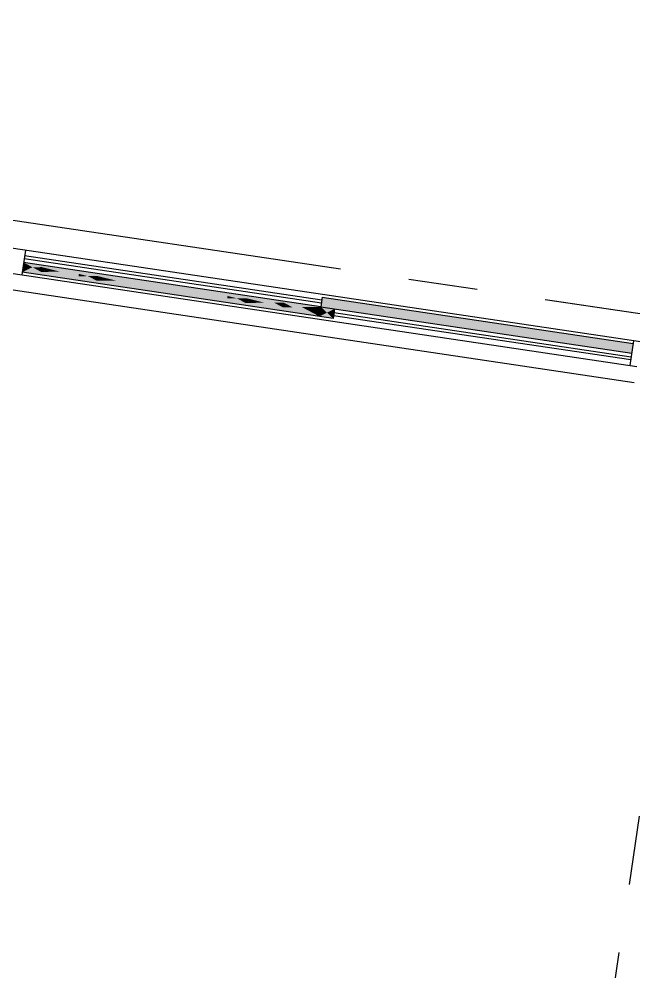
# Model space of a CAD drawing. Header units: millimetres. Extents: x 338 to 506, y 179 to 335.
# Drawn here: x 421.364 to 423.591, y 263.579 to 267.03 of the extents above; entities that cross this region are included whole.
import ezdxf

# ---------------------------------------------------------------- set-up
doc = ezdxf.new("R2010")
doc.units = ezdxf.units.MM
doc.linetypes.add('CENTER', pattern=[2, 1.25, -0.25, 0.25, -0.25])
doc.linetypes.add('DASHED2', pattern=[0.375, 0.25, -0.125])
for name, color, linetype in [('CUBIERTA', 254, 'Continuous'), ('EJES-COLUMNAS', 3, 'CENTER'), ('EJES_DE_COLUMNA', 255, 'DASHED2'), ('MUROS', 32, 'Continuous'), ('REJAS', 151, 'Continuous'), ('VENTANAS', 144, 'Continuous')]:
    doc.layers.add(name, color=color, linetype=linetype)

# ---------------------------------------------------------------- blocks, each defined once
blk = doc.blocks.new('*U124')
at = {"layer": 'REJAS', "color": 18, "linetype": 'Continuous', "extrusion": (0, 0, -1)}
for points in [[(-2929.0102, 1956.8635), (-2928.9927, 1956.3191), (-2928.9927, 1957.4078)], [(-2929.0042, 1957.3908), (-2928.9927, 1957.4078), (-2929.012, 1957.3965)], [(-2928.9927, 1957.4078), (-2929.0102, 1957.4078), (-2929.012, 1957.3965)], [(-2929.0157, 1957.3738), (-2929.0036, 1957.3398), (-2928.9927, 1957.4078)], [(-2929.0146, 1957.2717), (-2929.0014, 1957.1356), (-2928.9927, 1957.4078)], [(-2929.0157, 1957.3738), (-2929.0042, 1957.3908), (-2929.012, 1957.3965)], [(-2929.0102, 1956.8635), (-2929.0277, 1957.4078), (-2929.0277, 1956.3191)], [(-2929.0102, 1957.4078), (-2929.0277, 1957.4078), (-2929.012, 1957.3965)], [(-2929.0277, 1957.4078), (-2929.0217, 1957.3908), (-2929.012, 1957.3965)], [(-2929.012, 1957.3965), (-2929.0217, 1957.3908), (-2929.0157, 1957.3738)], [(-2929.0146, 1957.2717), (-2929.0277, 1957.4078), (-2929.0189, 1957.1356)], [(-2929.0157, 1957.3738), (-2929.0277, 1957.4078), (-2929.0211, 1957.3398)], [(-2929.0066, 1957.3483), (-2929.0097, 1957.3568), (-2929.0115, 1957.3455)], [(-2929.0097, 1957.3568), (-2929.0157, 1957.3738), (-2929.0211, 1957.3398)], [(-2929.0097, 1957.3568), (-2929.0154, 1957.3483), (-2929.0115, 1957.3455)], [(-2929.0036, 1957.3398), (-2929.0066, 1957.3483), (-2929.0115, 1957.3455)], [(-2929.0115, 1957.3455), (-2929.0124, 1957.3398), (-2929.0036, 1957.3398)], [(-2929.0091, 1957.3058), (-2929.0036, 1957.3398), (-2929.0151, 1957.3228)], [(-2929.0124, 1957.3398), (-2929.0133, 1957.3341), (-2929.0036, 1957.3398)], [(-2929.0036, 1957.3398), (-2929.0133, 1957.3341), (-2929.0094, 1957.3313)], [(-2929.0091, 1957.3058), (-2929.0151, 1957.3228), (-2929.0179, 1957.3058)], [(-2929.0133, 1957.3341), (-2929.0151, 1957.3228), (-2929.0094, 1957.3313)], [(-2929.0154, 1957.3483), (-2929.0211, 1957.3398), (-2929.0115, 1957.3455)], [(-2929.0211, 1957.3398), (-2929.0124, 1957.3398), (-2929.0115, 1957.3455)], [(-2929.0211, 1957.3398), (-2929.0133, 1957.3341), (-2929.0124, 1957.3398)], [(-2929.0181, 1957.3313), (-2929.0133, 1957.3341), (-2929.0211, 1957.3398)], [(-2929.0151, 1957.3228), (-2929.0133, 1957.3341), (-2929.0181, 1957.3313)], [(-2929.0151, 1957.3228), (-2929.0211, 1957.3398), (-2929.0179, 1957.3058)], [(-2929.0179, 1957.3058), (-2929.0146, 1957.2717), (-2929.0091, 1957.3058)], [(-2929.0146, 1957.2717), (-2929.0168, 1957.2037), (-2929.008, 1957.2037)], [(-2929.008, 1957.2037), (-2929.0135, 1957.1697), (-2929.0014, 1957.1356)], [(-2929.008, 1957.2037), (-2929.0168, 1957.2037), (-2929.0135, 1957.1697)], [(-2929.0135, 1957.1697), (-2929.0168, 1957.2037), (-2929.0189, 1957.1356)], [(-2929.0075, 1957.1527), (-2929.0093, 1957.1413), (-2929.0045, 1957.1442)], [(-2929.0105, 1957.1612), (-2929.0133, 1957.1527), (-2929.0075, 1957.1527)], [(-2929.0075, 1957.1527), (-2929.0133, 1957.1527), (-2929.0132, 1957.1442)], [(-2929.0093, 1957.1413), (-2929.0075, 1957.1527), (-2929.0132, 1957.1442)], [(-2929.0135, 1957.1697), (-2929.0133, 1957.1527), (-2929.0105, 1957.1612)], [(-2929.0132, 1957.1442), (-2929.0133, 1957.1527), (-2929.0189, 1957.1356)], [(-2929.0133, 1957.1527), (-2929.0135, 1957.1697), (-2929.0162, 1957.1527)], [(-2929.0189, 1957.1356), (-2929.0133, 1957.1527), (-2929.0162, 1957.1527)], [(-2929.0045, 1957.1442), (-2929.0093, 1957.1413), (-2929.0014, 1957.1356)], [(-2929.0014, 1957.1356), (-2929.0093, 1957.1413), (-2929.0102, 1957.1356)], [(-2929.0058, 1956.9996), (-2929.0014, 1957.1356), (-2929.0124, 1957.0676)], [(-2929.0069, 1957.1016), (-2929.0014, 1957.1356), (-2929.0129, 1957.1186)], [(-2929.0102, 1957.1356), (-2929.0111, 1957.13), (-2929.0014, 1957.1356)], [(-2929.0014, 1957.1356), (-2929.0111, 1957.13), (-2929.0072, 1957.1271)], [(-2929.0069, 1957.1016), (-2929.0129, 1957.1186), (-2929.0157, 1957.1016)], [(-2929.0111, 1957.13), (-2929.0129, 1957.1186), (-2929.0072, 1957.1271)], [(-2929.0141, 1957.1385), (-2929.0093, 1957.1413), (-2929.0132, 1957.1442)], [(-2929.0141, 1957.1385), (-2929.0102, 1957.1356), (-2929.0093, 1957.1413)], [(-2929.0189, 1957.1356), (-2929.0102, 1957.1356), (-2929.0141, 1957.1385)], [(-2929.0189, 1957.1356), (-2929.0111, 1957.13), (-2929.0102, 1957.1356)], [(-2929.0159, 1957.1271), (-2929.0111, 1957.13), (-2929.0189, 1957.1356)], [(-2929.0129, 1957.1186), (-2929.0111, 1957.13), (-2929.0159, 1957.1271)], [(-2929.0124, 1957.0676), (-2929.0189, 1957.1356), (-2929.0146, 1956.9996)], [(-2929.0129, 1957.1186), (-2929.0189, 1957.1356), (-2929.0157, 1957.1016)], [(-2929.0141, 1957.1385), (-2929.0132, 1957.1442), (-2929.0189, 1957.1356)], [(-2929.0124, 1957.0676), (-2929.0069, 1957.1016), (-2929.0157, 1957.1016)], [(-2929.0058, 1956.9996), (-2929.0124, 1957.0676), (-2929.0146, 1956.9996)], [(-2929.0146, 1956.9996), (-2929.0102, 1956.8635), (-2929.0058, 1956.9996)], [(-2929.0146, 1956.7274), (-2929.0014, 1956.5913), (-2929.0102, 1956.8635)], [(-2929.0168, 1956.6593), (-2929.008, 1956.6593), (-2929.0146, 1956.7274)], [(-2929.0135, 1956.6253), (-2929.0014, 1956.5913), (-2929.008, 1956.6593)], [(-2929.008, 1956.6593), (-2929.0168, 1956.6593), (-2929.0135, 1956.6253)], [(-2929.0135, 1956.6253), (-2929.0168, 1956.6593), (-2929.0189, 1956.5913)], [(-2929.0045, 1956.5998), (-2929.0093, 1956.5969), (-2929.0014, 1956.5913)], [(-2929.0014, 1956.5913), (-2929.0093, 1956.5969), (-2929.0102, 1956.5913)], [(-2929.0075, 1956.6083), (-2929.0093, 1956.5969), (-2929.0045, 1956.5998)], [(-2929.0105, 1956.6168), (-2929.0133, 1956.6083), (-2929.0075, 1956.6083)], [(-2929.0075, 1956.6083), (-2929.0133, 1956.6083), (-2929.0132, 1956.5998)], [(-2929.0093, 1956.5969), (-2929.0075, 1956.6083), (-2929.0132, 1956.5998)], [(-2929.0141, 1956.5941), (-2929.0093, 1956.5969), (-2929.0132, 1956.5998)], [(-2929.0141, 1956.5941), (-2929.0102, 1956.5913), (-2929.0093, 1956.5969)], [(-2929.0135, 1956.6253), (-2929.0133, 1956.6083), (-2929.0105, 1956.6168)], [(-2929.0132, 1956.5998), (-2929.0133, 1956.6083), (-2929.0189, 1956.5913)], [(-2929.0141, 1956.5941), (-2929.0132, 1956.5998), (-2929.0189, 1956.5913)], [(-2929.0133, 1956.6083), (-2929.0135, 1956.6253), (-2929.0162, 1956.6083)], [(-2929.0189, 1956.5913), (-2929.0133, 1956.6083), (-2929.0162, 1956.6083)], [(-2929.0058, 1956.4552), (-2928.9927, 1956.3191), (-2929.0014, 1956.5913)], [(-2929.0069, 1956.5572), (-2929.0014, 1956.5913), (-2929.0129, 1956.5743)], [(-2929.0102, 1956.5913), (-2929.0111, 1956.5856), (-2929.0014, 1956.5913)], [(-2929.0014, 1956.5913), (-2929.0111, 1956.5856), (-2929.0072, 1956.5828)], [(-2929.0124, 1956.5232), (-2929.0058, 1956.4552), (-2929.0014, 1956.5913)], [(-2929.0069, 1956.5572), (-2929.0129, 1956.5743), (-2929.0157, 1956.5572)], [(-2929.0111, 1956.5856), (-2929.0129, 1956.5743), (-2929.0072, 1956.5828)], [(-2929.0189, 1956.5913), (-2929.0102, 1956.5913), (-2929.0141, 1956.5941)], [(-2929.0189, 1956.5913), (-2929.0111, 1956.5856), (-2929.0102, 1956.5913)], [(-2929.0159, 1956.5828), (-2929.0111, 1956.5856), (-2929.0189, 1956.5913)], [(-2929.0129, 1956.5743), (-2929.0111, 1956.5856), (-2929.0159, 1956.5828)], [(-2929.0189, 1956.5913), (-2929.0233, 1956.4552), (-2929.0124, 1956.5232)], [(-2929.0129, 1956.5743), (-2929.0189, 1956.5913), (-2929.0157, 1956.5572)], [(-2929.0157, 1956.5572), (-2929.0124, 1956.5232), (-2929.0069, 1956.5572)], [(-2929.0124, 1956.5232), (-2929.0179, 1956.4892), (-2929.0058, 1956.4552)], [(-2929.0058, 1956.4552), (-2929.0088, 1956.4637), (-2929.0137, 1956.4609)], [(-2929.0146, 1956.4552), (-2929.0058, 1956.4552), (-2929.0137, 1956.4609)], [(-2929.0137, 1956.4609), (-2929.0088, 1956.4637), (-2929.0118, 1956.4722)], [(-2929.0118, 1956.4722), (-2929.0179, 1956.4892), (-2929.0233, 1956.4552)], [(-2929.0118, 1956.4722), (-2929.0176, 1956.4637), (-2929.0137, 1956.4609)], [(-2929.0176, 1956.4637), (-2929.0233, 1956.4552), (-2929.0137, 1956.4609)], [(-2929.0233, 1956.4552), (-2929.0146, 1956.4552), (-2929.0137, 1956.4609)], [(-2929.0168, 1956.3871), (-2928.9927, 1956.3191), (-2929.0058, 1956.4552)], [(-2929.0113, 1956.4212), (-2929.0058, 1956.4552), (-2929.0173, 1956.4382)], [(-2929.0116, 1956.4467), (-2929.0058, 1956.4552), (-2929.0155, 1956.4495)], [(-2929.0058, 1956.4552), (-2929.0146, 1956.4552), (-2929.0155, 1956.4495)], [(-2929.0113, 1956.4212), (-2929.0233, 1956.4552), (-2929.0168, 1956.3871)], [(-2929.0173, 1956.4382), (-2929.0116, 1956.4467), (-2929.0155, 1956.4495)], [(-2929.0146, 1956.4552), (-2929.0233, 1956.4552), (-2929.0155, 1956.4495)], [(-2929.0233, 1956.4552), (-2929.0203, 1956.4467), (-2929.0155, 1956.4495)], [(-2929.0155, 1956.4495), (-2929.0203, 1956.4467), (-2929.0173, 1956.4382)], [(-2929.0168, 1956.3871), (-2929.0233, 1956.4552), (-2929.0277, 1956.3191)], [(-2929.0047, 1956.3531), (-2929.0084, 1956.3304), (-2928.9987, 1956.3361)], [(-2929.0107, 1956.3701), (-2929.0164, 1956.3531), (-2929.0047, 1956.3531)], [(-2929.0047, 1956.3531), (-2929.0164, 1956.3531), (-2929.0162, 1956.3361)], [(-2929.0084, 1956.3304), (-2929.0047, 1956.3531), (-2929.0162, 1956.3361)], [(-2929.0168, 1956.3871), (-2929.0164, 1956.3531), (-2929.0107, 1956.3701)], [(-2929.0162, 1956.3361), (-2929.0164, 1956.3531), (-2929.0277, 1956.3191)], [(-2929.0164, 1956.3531), (-2929.0168, 1956.3871), (-2929.0222, 1956.3531)], [(-2929.0277, 1956.3191), (-2929.0164, 1956.3531), (-2929.0222, 1956.3531)], [(-2928.9987, 1956.3361), (-2929.0084, 1956.3304), (-2928.9927, 1956.3191)], [(-2928.9927, 1956.3191), (-2929.0084, 1956.3304), (-2929.0102, 1956.3191)], [(-2929.0102, 1956.2941), (-2928.9927, 1956.2691), (-2928.9927, 1956.3191)], [(-2929.0014, 1956.3066), (-2928.9927, 1956.3191), (-2929.0102, 1956.3108)], [(-2928.9927, 1956.3191), (-2929.0102, 1956.3191), (-2929.0102, 1956.3108)], [(-2929.018, 1956.3248), (-2929.0084, 1956.3304), (-2929.0162, 1956.3361)], [(-2929.018, 1956.3248), (-2929.0102, 1956.3191), (-2929.0084, 1956.3304)], [(-2929.0277, 1956.3191), (-2929.0102, 1956.3191), (-2929.018, 1956.3248)], [(-2929.0102, 1956.2941), (-2929.0277, 1956.3191), (-2929.0277, 1956.2691)], [(-2929.0277, 1956.3191), (-2929.0189, 1956.3149), (-2929.0102, 1956.3191)], [(-2929.0189, 1956.3149), (-2929.0102, 1956.3108), (-2929.0102, 1956.3191)], [(-2929.0277, 1956.3191), (-2929.0189, 1956.3066), (-2929.0102, 1956.3108)], [(-2929.018, 1956.3248), (-2929.0162, 1956.3361), (-2929.0277, 1956.3191)], [(-2929.0277, 1956.3191), (-2929.0627, 1955.1803), (-2929.0277, 1955.1803)], [(-2929.0277, 1956.3191), (-2929.0627, 1956.3191), (-2929.0627, 1955.1803)], [(-2929.0102, 1956.2941), (-2929.0014, 1956.3066), (-2929.0102, 1956.3108)], [(-2929.0102, 1956.2941), (-2929.0102, 1956.2774), (-2929.0014, 1956.2816)], [(-2929.0102, 1956.3108), (-2929.0189, 1956.3066), (-2929.0102, 1956.2941)], [(-2929.0102, 1956.2774), (-2929.0102, 1956.2941), (-2929.0189, 1956.2816)], [(-2929.0014, 1956.2816), (-2929.0102, 1956.2774), (-2928.9927, 1956.2691)], [(-2928.9927, 1956.2691), (-2929.0102, 1956.2774), (-2929.0102, 1956.2691)], [(-2929.0277, 1956.2691), (-2929.0102, 1956.2774), (-2929.0189, 1956.2816)], [(-2929.0189, 1956.2733), (-2929.0102, 1956.2691), (-2929.0102, 1956.2774)], [(-2929.0277, 1956.2691), (-2929.0102, 1956.2691), (-2929.0189, 1956.2733)]]:
    blk.add_solid(points, dxfattribs=at)
blk = doc.blocks.new('LATERAL_IZQUIERDA')
at = {"layer": 'REJAS', "color": 30}
blk.add_line((2928.9227, 1955.1553), (2928.9227, 1959.7353), dxfattribs=at)
at = {"layer": 'REJAS', "color": 18}
for p, q in [((2928.9827, 1959.7353), (2928.9827, 1955.1553)), ((2929.0727, 1955.1553), (2929.0727, 1959.7353)), ((2929.0727, 1957.4078), (2928.9827, 1957.4078)), ((2928.9927, 1956.2691), (2928.9927, 1957.4078)), ((2929.0277, 1956.3191), (2929.0277, 1957.4078)), ((2929.0427, 1957.4078), (2929.0427, 1956.3191)), ((2929.0527, 1956.3191), (2929.0527, 1957.4078)), ((2929.0627, 1956.3191), (2929.0277, 1956.3191)), ((2929.0277, 1956.3191), (2929.0277, 1955.1803)), ((2929.0627, 1956.3191), (2929.0627, 1955.1803)), ((2929.0277, 1956.2691), (2928.9927, 1956.2691)), ((2929.0027, 1955.1803), (2929.0027, 1956.2691)), ((2929.0127, 1955.1803), (2929.0127, 1956.2691)), ((2929.0727, 1955.1803), (2928.9827, 1955.1803))]:
    blk.add_line(p, q, dxfattribs=at)
at = {"layer": 'REJAS', "color": 18, "linetype": 'Continuous'}
blk.add_blockref('*U124', (0, 0), dxfattribs=at)
blk = doc.blocks.new('EJES_ESTRUCTURALES')
at = {"layer": 'EJES_DE_COLUMNA', "color": 9, "linetype": 'CENTER'}
for p, q in [((719.02721, 131.2663), (719.02721, 199.7363)), ((661.47768, 169.90297), (759.37077, 169.90297))]:
    blk.add_line(p, q, dxfattribs=at)
blk = doc.blocks.new('COLUMNAS')
at = {"layer": 'EJES-COLUMNAS'}
blk.add_line((-577.2026, 193.1238), (-577.2026, 194.3238), dxfattribs=at)
blk.add_line((-577.2026, 193.1238), (-577.2026, 194.3238), dxfattribs=at)
blk = doc.blocks.new('A$C7152A42C')
at = {"layer": 'CUBIERTA', "xscale": -1}
blk.add_blockref('COLUMNAS', (-489.39632, -119.11823), dxfattribs=at)
at = {"layer": 'EJES_DE_COLUMNA'}
blk.add_blockref('EJES_ESTRUCTURALES', (-631.22088, -95.28525), dxfattribs=at)
at = {"layer": 'VENTANAS', "color": 4}
blk.add_blockref('LATERAL_IZQUIERDA', (-2841.36643, -1880.28762), dxfattribs=at)

msp = doc.modelspace()

# ---------------------------------------------------------------- block references
at = {"layer": 'MUROS', "color": 32, "rotation": 81.53046525965426}
msp.add_blockref('A$C7152A42C', (484.7482, 168.0844), dxfattribs=at)

doc.saveas('drawing.dxf')
